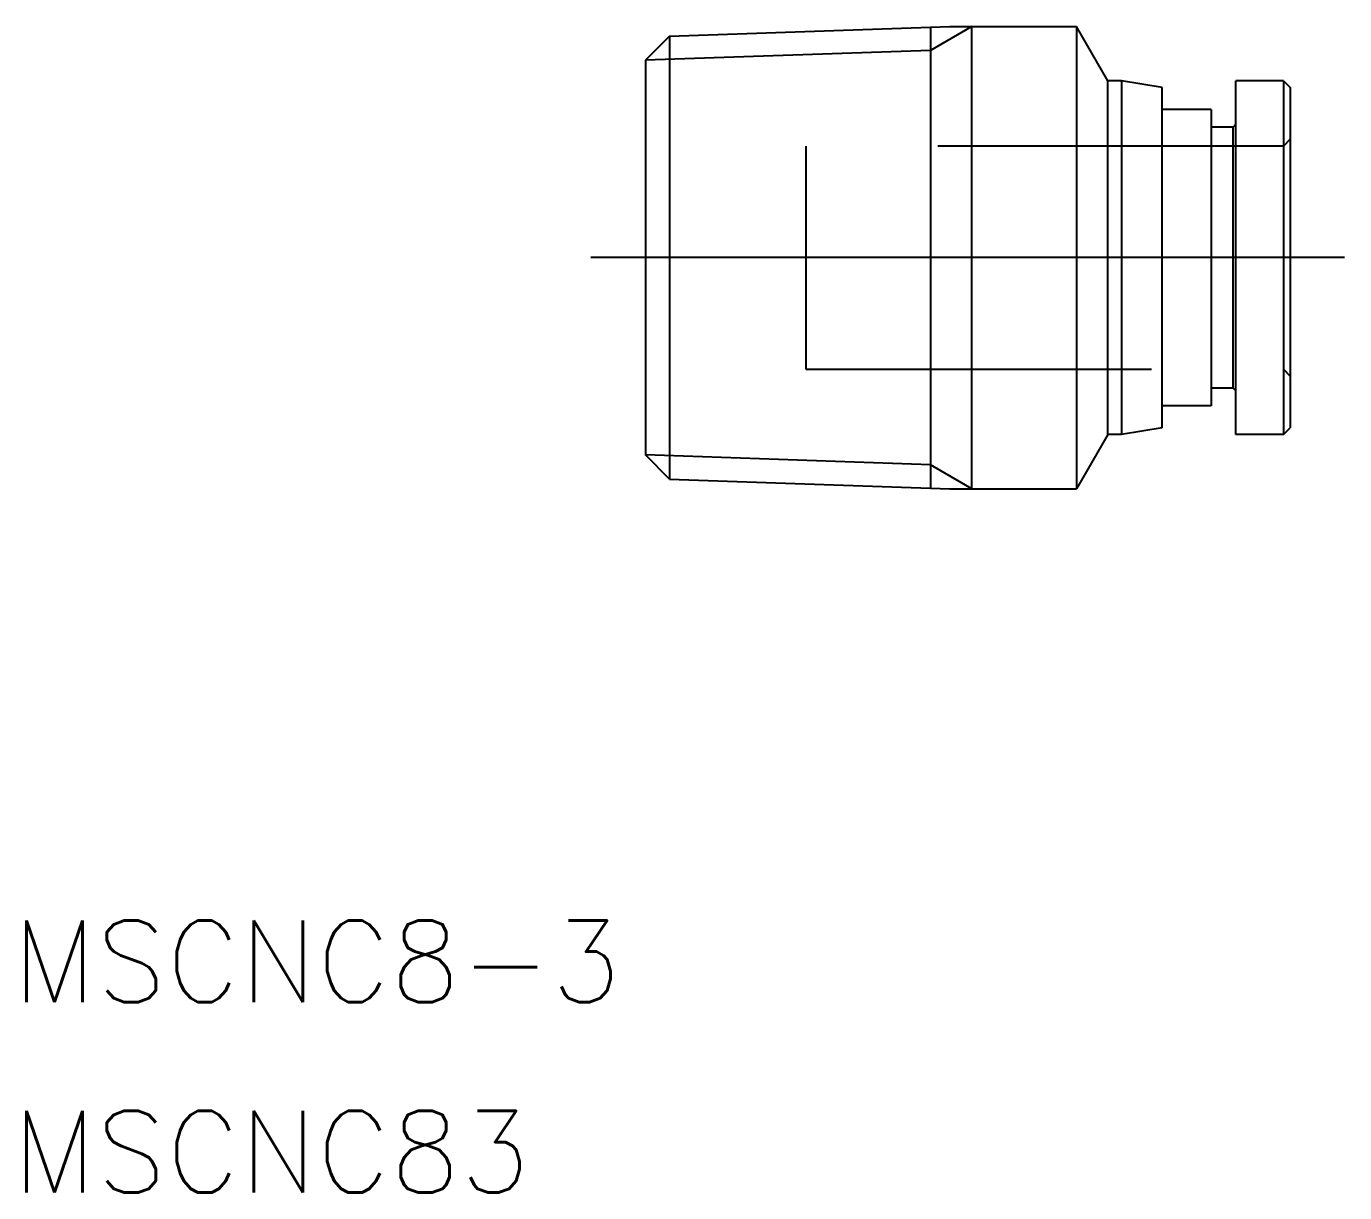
# Model space of a CAD drawing. Extents: x -78.6 to 10.5, y -34.4 to 10.5.
# Drawn here: x -78.59 to -30.14, y -34.36 to 8.5 of the extents above; entities that cross this region are included whole.
import ezdxf

# ---------------------------------------------------------------- set-up
doc = ezdxf.new("R2010")
doc.units = 0
doc.linetypes.add('CENTER', pattern=[50.8, 31.75, -6.35, 6.35, -6.35])
doc.linetypes.add('DASHED', pattern=[19.05, 12.7, -6.35])
doc.layers.get('0').update_dxf_attribs({"linetype": 'CONTINUOUS'})
doc.layers.add('CENTER', color=1, linetype='CENTER')
doc.styles.get("Standard").update_dxf_attribs({"font": 'txt.shx', "height": 3, "bigfont": 'bigfont.shx'})

msp = doc.modelspace()

# ---------------------------------------------------------------- linework, layer by layer
at = {"color": 7, "linetype": 'CONTINUOUS'}
for p, q in [((-54.949, 8.14), (-44.646, 8.5)), ((-45.362, 8.475), (-45.362, -8.475)), ((-44.646, 8.5), (-39.99, 8.5)), ((-43.836, -8.5), (-43.836, 8.5)), ((-39.99, 8.5), (-39.99, -8.5)), ((-38.836, 6.5), (-39.99, 8.5)), ((-54.949, 8.14), (-55.836, 7.253)), ((-54.949, 8.14), (-54.949, -8.14)), ((-55.836, 7.253), (-55.836, -7.253)), ((-38.836, -6.5), (-38.836, 6.5)), ((-38.336, 6.5), (-38.836, 6.5)), ((-38.336, 6.5), (-38.336, -6.5)), ((-36.836, 6.25), (-38.336, 6.5)), ((-34.136, -6.5), (-34.136, 6.5)), ((-32.386, 6.5), (-34.136, 6.5)), ((-32.386, 6.5), (-32.386, -6.5)), ((-32.386, 6.5), (-32.136, 6.25)), ((-36.836, -6.25), (-36.836, 6.25)), ((-32.136, 6.25), (-32.136, -6.25)), ((-35.036, 5.45), (-36.836, 5.45)), ((-35.036, 5.45), (-35.036, -5.45)), ((-34.236, 4.8), (-34.136, 4.9)), ((-34.236, 4.8), (-35.036, 4.8)), ((-34.236, -4.8), (-34.236, 4.8)), ((-34.236, -4.8), (-35.036, -4.8)), ((-34.236, -4.8), (-34.136, -4.9)), ((-35.036, -5.45), (-36.836, -5.45)), ((-36.836, -6.25), (-38.336, -6.5)), ((-32.386, -6.5), (-32.136, -6.25)), ((-38.836, -6.5), (-39.99, -8.5)), ((-38.336, -6.5), (-38.836, -6.5)), ((-32.386, -6.5), (-34.136, -6.5)), ((-54.949, -8.14), (-55.836, -7.253)), ((-54.949, -8.14), (-44.646, -8.5)), ((-44.646, -8.5), (-39.99, -8.5))]:
    msp.add_line(p, q, dxfattribs=at)
at = {"color": 3, "linetype": 'CONTINUOUS'}
for p, q in [((-43.836, 8.5), (-45.362, 7.619)), ((-45.362, 7.619), (-55.836, 7.253)), ((-45.362, -7.619), (-55.836, -7.253)), ((-43.836, -8.5), (-45.362, -7.619))]:
    msp.add_line(p, q, dxfattribs=at)
at = {"color": 3, "linetype": 'DASHED'}
for p, q in [((-32.386, 4.1), (-49.936, 4.1)), ((-49.936, 4.1), (-49.936, -4.1)), ((-32.136, 4.35), (-32.386, 4.1)), ((-49.936, -4.1), (-32.386, -4.1)), ((-32.386, -4.1), (-32.136, -4.35))]:
    msp.add_line(p, q, dxfattribs=at)
at = {"layer": 'CENTER', "color": 1, "linetype": 'CENTER'}
msp.add_line((-30.136, 0), (-57.836, 0), dxfattribs=at)

# ---------------------------------------------------------------- texts
at = {"color": 7, "linetype": 'CONTINUOUS'}
for s, p in [('MSCNC8-3', (-79.101, -27.362)), ('MSCNC83', (-79.101, -34.362))]:
    msp.add_text(s, height=3, dxfattribs=at).set_placement(p)

doc.saveas('drawing.dxf')
